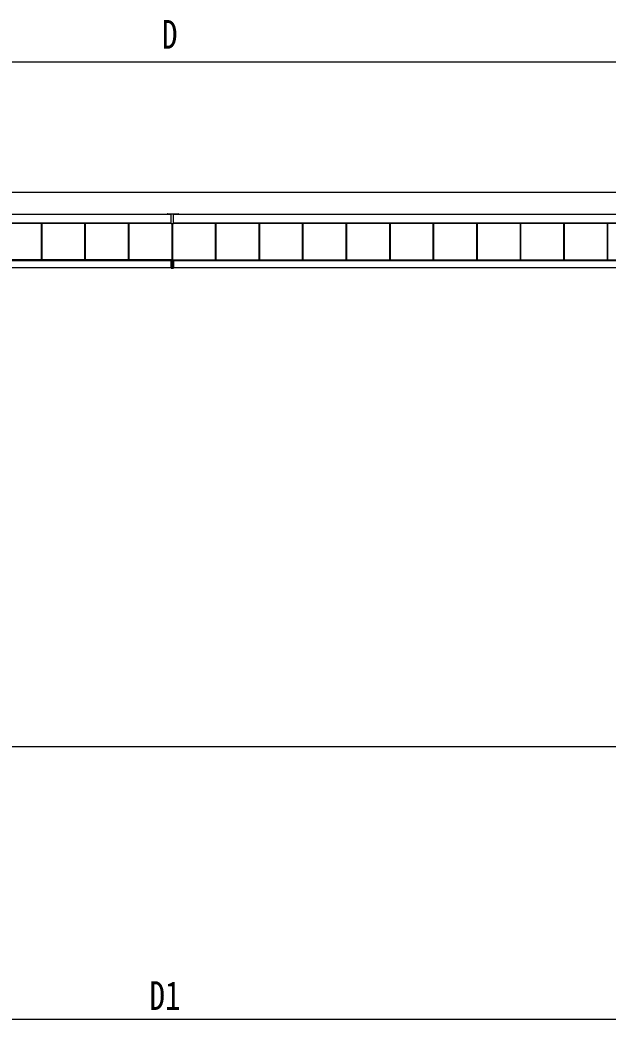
# Model space of a CAD drawing. Units: millimetres, scale not verified. Extents: x -16820 to 16820, y -11880 to 11880.
# Drawn here: x -10315 to -7614, y -9230 to -4643 of the extents above; entities that cross this region are included whole.
import ezdxf
from ezdxf.enums import TextEntityAlignment as Align

# ---------------------------------------------------------------- set-up
doc = ezdxf.new("R2010")
doc.units = ezdxf.units.MM
doc.header["$LTSCALE"] = 60
doc.layers.add('0-4_YKK_A1', color=4, linetype='Continuous')
doc.layers.add('0-5_YKK_D', color=6, linetype='Continuous')
doc.styles.add('ＭＳ ゴシック', font='')
doc.styles.get('ＭＳ ゴシック').set_extended_font_data('MS Gothic')

msp = doc.modelspace()

# ---------------------------------------------------------------- linework, layer by layer
at = {"layer": '0-4_YKK_A1'}
for p, q in [((-6737.02, -5434.71), (-12507.02, -5434.71)), ((-9620.92, -5535.59), (-13613.25, -5535.59)), ((-9639.22, -5535.66), (-9639.22, -5533.66)), ((-9639.22, -5535.66), (-9639.22, -5536.07)), ((-9637.22, -5533.59), (-9614.92, -5533.59)), ((-9637.22, -5533.59), (-9637.22, -5535.59)), ((-9620.92, -5535.59), (-9637.22, -5535.59)), ((-9620.92, -5578.78), (-9620.92, -5533.59)), ((-9614.92, -5533.59), (-9588.22, -5533.59)), ((-9608.92, -5578.78), (-9608.92, -5533.59)), ((-5616.42, -5535.59), (-9608.92, -5535.59)), ((-9588.22, -5535.59), (-9608.92, -5535.59)), ((-9588.22, -5535.59), (-9588.22, -5533.59)), ((-9586.22, -5533.66), (-9586.22, -5535.66)), ((-9586.22, -5535.66), (-9586.22, -5536.07)), ((-9620.92, -5575.4), (-13613.25, -5575.4)), ((-13613.25, -5575.7), (-9620.92, -5575.7)), ((-9620.92, -5575.7), (-13613.25, -5575.7)), ((-10216.42, -5743.65), (-10216.42, -5575.7)), ((-10213.82, -5743.65), (-10213.82, -5575.7)), ((-10213.42, -5743.65), (-10213.42, -5575.7)), ((-10016.42, -5743.65), (-10016.42, -5575.7)), ((-10013.82, -5743.65), (-10013.82, -5575.7)), ((-10013.42, -5743.65), (-10013.42, -5575.7)), ((-9816.42, -5743.65), (-9816.42, -5575.7)), ((-9813.82, -5743.65), (-9813.82, -5575.7)), ((-9813.42, -5743.65), (-9813.42, -5575.7)), ((-9608.92, -5578.36), (-9620.92, -5578.36)), ((-9608.92, -5578.78), (-9620.92, -5578.78)), ((-9616.42, -5744.16), (-9616.42, -5578.78)), ((-9613.82, -5744.16), (-9613.82, -5578.78)), ((-9613.42, -5744.16), (-9613.42, -5578.78)), ((-5616.42, -5575.4), (-9608.92, -5575.4)), ((-9608.92, -5575.7), (-5616.42, -5575.7)), ((-5616.42, -5575.7), (-9608.92, -5575.7)), ((-9416.42, -5743.65), (-9416.42, -5575.7)), ((-9413.82, -5743.65), (-9413.82, -5575.7)), ((-9413.42, -5743.65), (-9413.42, -5575.7)), ((-9216.42, -5743.65), (-9216.42, -5575.7)), ((-9213.82, -5743.65), (-9213.82, -5575.7)), ((-9213.42, -5743.65), (-9213.42, -5575.7)), ((-9016.42, -5743.65), (-9016.42, -5575.7)), ((-9013.82, -5743.65), (-9013.82, -5575.7)), ((-9013.42, -5743.65), (-9013.42, -5575.7)), ((-8816.42, -5743.65), (-8816.42, -5575.7)), ((-8813.82, -5743.65), (-8813.82, -5575.7)), ((-8813.42, -5743.65), (-8813.42, -5575.7)), ((-8616.42, -5743.65), (-8616.42, -5575.7)), ((-8613.82, -5743.65), (-8613.82, -5575.7)), ((-8613.42, -5743.65), (-8613.42, -5575.7)), ((-8416.42, -5743.65), (-8416.42, -5575.7)), ((-8413.82, -5743.65), (-8413.82, -5575.7)), ((-8413.42, -5743.65), (-8413.42, -5575.7)), ((-8216.42, -5743.65), (-8216.42, -5575.7)), ((-8213.82, -5743.65), (-8213.82, -5575.7)), ((-8213.42, -5743.65), (-8213.42, -5575.7)), ((-8016.42, -5743.65), (-8016.42, -5575.7)), ((-8013.82, -5743.65), (-8013.82, -5575.7)), ((-8013.42, -5743.65), (-8013.42, -5575.7)), ((-7816.42, -5743.65), (-7816.42, -5575.7)), ((-7813.82, -5743.65), (-7813.82, -5575.7)), ((-7813.42, -5743.65), (-7813.42, -5575.7)), ((-7616.42, -5743.65), (-7616.42, -5575.7)), ((-7613.82, -5743.65), (-7613.82, -5575.7)), ((-9617.42, -5743.65), (-13464.92, -5743.65)), ((-9620.92, -5748.52), (-13464.92, -5748.52)), ((-9620.92, -5782.22), (-9620.92, -5746)), ((-9620.64, -5746.3), (-9620.64, -5782.22)), ((-9614.92, -5746.3), (-9620.64, -5746.3)), ((-9618.92, -5746), (-9618.92, -5745.7)), ((-9618.92, -5745.7), (-9610.92, -5745.7)), ((-9617.42, -5743.65), (-9617.42, -5743.94)), ((-9617.42, -5743.94), (-9617.42, -5744.16)), ((-9614.92, -5746.3), (-9614.92, -5782.57)), ((-9609.2, -5746.3), (-9614.92, -5746.3)), ((-9612.42, -5743.65), (-9612.42, -5743.94)), ((-9612.42, -5743.65), (-5764.92, -5743.65)), ((-9612.42, -5743.94), (-9612.42, -5744.16)), ((-9610.92, -5744.16), (-9610.92, -5745.7)), ((-9610.92, -5745.65), (-5764.92, -5745.65)), ((-9610.92, -5745.7), (-9610.92, -5746)), ((-9609.2, -5782.22), (-9609.2, -5746.3)), ((-9608.92, -5746), (-9608.92, -5782.22)), ((-5764.92, -5748.52), (-9608.92, -5748.52)), ((-13464.92, -5780), (-9620.92, -5780)), ((-9620.64, -5782.22), (-9620.92, -5782.22)), ((-9614.92, -5782.87), (-9620.64, -5782.52)), ((-9609.2, -5782.52), (-9614.92, -5782.87)), ((-9614.92, -5782.87), (-9614.92, -5782.57)), ((-9609.2, -5782.22), (-9608.92, -5782.22)), ((-9608.92, -5780), (-5764.92, -5780)), ((-5054.18, -7980), (-14161.89, -7980))]:
    msp.add_line(p, q, dxfattribs=at)
for points in [[(-9620.92, -5746), (-9620.92, -5746), (-9614.92, -5746)], [(-9610.92, -5744.16), (-9618.92, -5744.16), (-9618.92, -5745.7)], [(-9614.92, -5746.3), (-9614.92, -5746), (-9608.92, -5746), (-9608.92, -5746)], [(-9620.64, -5782.22), (-9614.92, -5782.57), (-9609.2, -5782.22)]]:
    msp.add_lwpolyline(points, dxfattribs=at)
for centre, radius, start, end in [((-9637.72, -5547.97), 14.39, 88.01091, 95.98665), ((-9637.72, -5549.97), 14.39, 88.01091, 95.98665), ((-9587.72, -5547.97), 14.39, 84.01335, 91.98909), ((-9587.72, -5549.97), 14.39, 84.01335, 91.98909), ((-9620.62, -5782.22), 0.3, 180, 266.5), ((-9619.41, -5782.37), 1.24, 173.06854, 186.93146), ((-9609.22, -5782.22), 0.3, 273.5, 0), ((-9610.43, -5782.37), 1.24, 353.06854, 6.93146)]:
    msp.add_arc(centre, radius, start, end, dxfattribs=at)
for centre, major_axis, start_param, end_param in [((-9620.62, -5746.3), (0.3, -0.3), 3.1721359, 4.6818457), ((-9609.22, -5746.3), (0.3, 0.3), 4.7429322, 6.252642)]:
    msp.add_ellipse(centre, major_axis=major_axis, ratio=0.030553, start_param=start_param, end_param=end_param, dxfattribs=at)
at = {"layer": '0-5_YKK_D'}
for p, q in [((-13419.92, -4834.71), (-5809.92, -4834.71)), ((-13514.83, -9230), (-5714.83, -9230))]:
    msp.add_line(p, q, dxfattribs=at)

# ---------------------------------------------------------------- texts
at = {"layer": '0-5_YKK_D', "style": 'ＭＳ ゴシック', "width": 0.8}
for s, p in [('D', (-9662.92, -4814.71)), ('D1', (-9720.43, -9228))]:
    msp.add_text(s, height=132, dxfattribs=at).set_placement(p, align=Align.BOTTOM_LEFT)

doc.saveas('drawing.dxf')
